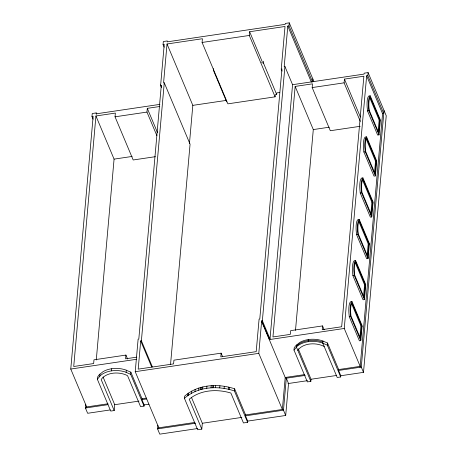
<?xml version="1.0" encoding="UTF-8"?>
<svg xmlns="http://www.w3.org/2000/svg" width="457" height="457" viewBox="0 0 457 457"><rect width="100%" height="100%" fill="white"/><g stroke="black" fill="none" stroke-linecap="round" stroke-linejoin="round"><path stroke-width="0.69" d="M93.074 119.168L91.977 116.558L92.245 113.519L96.199 112.93L96.753 114.239M86.602 407.838L86.681 406.93L70.761 369.05L93.154 116.381L91.977 116.558M155.391 156.682L133.181 159.979L115.038 116.815L115.37 113.085L95.93 115.969L73.726 366.503L93.651 363.549L93.982 359.819L125.915 355.078L127.56 359.002M96.199 112.93L96.119 113.839L159.899 104.373M110.126 409.952L87.641 413.288L85.425 408.015L85.739 404.462M96.273 359.985L114.073 159.127L95.93 115.969M97.347 379.253L97.535 377.122L98.901 375.1L102.996 371.684A21.376 14.407 5.1 0 1 121.728 368.908L124.978 369.679L130.851 372.175L142.013 398.727L141.933 399.629L144.149 404.908L144.041 406.13L140.567 406.644L127.56 375.7L126.092 374.963A17.743 11.956 5.1 0 0 101.9 378.556L101.186 379.613L114.193 410.557L110.72 411.072L97.347 379.253L100.551 375.403L102.808 373.82A21.376 14.407 5.1 0 1 121.539 371.038L124.79 371.809L130.662 374.312L144.041 406.13M99.752 376.202L99.94 374.066M111.519 370.861L111.708 368.73M114.193 410.557L114.713 404.696L103.059 376.974M156.865 135.62L146.965 112.079L147.297 108.349L159.796 106.498M125.915 355.078L125.584 358.814L136.82 357.146M126.126 372.289L126.315 370.153M130.662 374.312L130.851 372.175M164.16 47.18L163.063 44.569L163.332 41.53L167.291 40.941L167.211 41.85L285.214 24.341L285.294 23.438L289.252 22.85L313.822 81.3M158.739 428.7L158.819 427.792L135.232 371.69L138.117 339.174L138.808 339.065L161.298 85.333L160.607 85.436L164.24 44.392L163.063 44.569M152.375 366.908L141.396 340.791L140.705 340.893L138.197 369.142L173.597 363.892L173.928 360.162L221.131 353.158L222.502 356.42M279.593 92.491L276.816 92.902L276.674 94.502L275.285 94.708L275.097 96.838L227.894 103.842L202.091 42.461L202.422 38.731L167.022 43.981L163.572 82.894L164.263 82.791L190.066 144.172L170.535 364.503M141.396 340.791L164.263 82.791M197.744 428.517L159.773 434.15L157.556 428.877L157.871 425.324M189.438 143.567L192.82 105.361L167.022 43.981M184.434 398.338L184.622 396.202C198.058 384.217 218.155 383.343 234.601 388.793L245.586 414.922L245.506 415.83L247.723 421.103L247.614 422.331L243.45 422.948L230.876 393.043C217.132 388.85 200.64 389.73 189.232 399.224L201.8 429.123L197.635 429.746L184.434 398.338C197.87 386.348 217.966 385.474 234.412 390.924L247.614 422.331M213.659 68.641L213.493 70.509L226.695 101.917M187.753 395.716L187.947 393.58M188.455 395.162L188.644 393.031M191.557 393.231L191.751 391.101M194.985 391.558L195.179 389.427M198.692 390.169L198.881 388.033M200.703 389.61L200.891 387.479M201.023 389.524L201.211 387.387M202.634 389.073L202.822 386.942M201.8 429.123L202.32 423.262L191.392 397.259M206.758 388.29L206.947 386.159M211.02 387.833L211.208 385.697M212.796 387.776L212.985 385.645M213.145 387.764L213.333 385.634M215.361 387.696L215.55 385.565M221.131 353.158L220.8 356.888L256.206 351.639L259.085 319.123L259.782 319.02L281.94 69.018L281.244 69.121L285.025 26.477L249.625 31.727L249.293 35.457L275.097 96.838M219.731 387.89L219.92 385.754M224.079 388.404L224.273 386.274M228.351 389.244L228.54 387.113M229.403 389.535L229.591 387.405M234.412 390.924L234.601 388.793M276.674 94.502L263.472 63.095L263.638 61.232M261.627 321.374L285.208 377.482L282.375 409.466L258.788 353.358L261.672 320.843L262.369 320.74L270.024 338.963L269.333 339.065L261.672 320.843M312.834 78.958L312.565 81.997L288.984 25.889L287.801 26.066L284.208 66.573L284.905 66.471L292.566 84.694L270.024 338.963M262.369 320.74L284.905 66.471M288.984 25.889L289.252 22.85M269.333 339.065L269.287 339.597L344.252 328.474L360.179 366.36L338.66 369.553L327.498 343.007L321.625 340.505L318.38 339.734A21.376 14.407 5.1 0 0 299.643 342.516L295.548 345.926L294.182 347.948L293.994 350.079L307.367 381.903L310.84 381.389L311.028 379.253L298.221 348.782M360.167 126.303L330.32 130.731L312.177 87.573L312.508 83.842L295.153 86.413L272.943 336.952L290.298 334.375L290.629 330.645L322.562 325.91L324.207 329.828M285.836 377.391L285.756 378.293L305.259 375.403M285.694 415.47L283.477 410.197L286.31 378.213L288.527 383.486L285.694 415.47L247.723 421.103M295.49 330.428L313.296 129.577L295.153 86.413M296.587 344.898L296.399 347.029L310.84 381.389M308.167 341.693L308.355 339.557M322.562 325.91L322.231 329.64L341.665 326.755L363.875 76.222L344.435 79.107L344.104 82.837L360.322 121.419M322.962 340.985L322.773 343.116L337.215 377.476L340.688 376.956L340.796 375.734L338.58 370.456L338.66 369.553M340.688 376.956L327.309 345.138L327.498 343.007M344.252 328.474L366.651 75.811L367.828 75.634L383.754 113.519L382.572 113.69L366.651 75.811M367.828 75.634L368.096 72.594L364.143 73.183L364.063 74.091L292.566 84.694M359.865 337.997L360.933 325.915L351.673 303.882M363.566 296.239L364.572 284.871L355.312 262.838M367.2 255.195L368.211 243.827L358.676 221.142L359.368 221.039L369.307 244.678M370.827 214.327L371.895 202.245L362.361 179.567L363.052 179.458L372.992 203.102M374.523 172.575L375.534 161.201L366 138.517L366.691 138.414L376.631 162.058M378.162 131.53L379.173 120.157L369.639 97.472L370.33 97.37L379.864 120.054L378.733 132.844L369.199 110.166L368.93 107.155A14.487 3.593 81.6 0 1 369.719 98.284L370.33 97.37M360.493 338.603L361.63 325.812L360.933 325.915M364.132 297.558L365.269 284.768L364.572 284.871M375.094 173.894L376.225 161.098L375.534 161.201M360.802 340.631L362.127 325.704L351.97 301.551L350.582 301.757L349.759 302.928A15.938 3.953 81.6 0 0 348.897 312.685L349.262 316.684L359.413 340.836L360.802 340.631L350.65 316.478L350.285 312.479A15.938 3.953 81.6 0 1 351.147 302.723L351.97 301.551M364.44 299.586L365.766 284.66L355.609 260.507L354.221 260.713L353.398 261.884A15.938 3.953 81.6 0 0 352.536 271.641L352.901 275.64L363.052 299.792L364.44 299.586L354.289 275.434L353.924 271.435A15.938 3.953 81.6 0 1 354.786 261.678L355.609 260.507M368.079 258.542L369.399 243.615L359.248 219.463L357.86 219.668L357.037 220.84A15.938 3.953 81.6 0 0 356.174 230.596L356.54 234.59L366.691 258.748L368.079 258.542L357.928 234.384L357.563 230.391A15.938 3.953 81.6 0 1 358.425 220.634L359.248 219.463M371.764 216.961L373.089 202.034L362.932 177.882L361.544 178.087L360.722 179.264A15.938 3.953 81.6 0 0 359.859 189.021L360.225 193.014L370.376 217.166L371.764 216.961L361.613 192.808L361.247 188.815A15.938 3.953 81.6 0 1 362.11 179.058L362.932 177.882M375.403 175.916L376.728 160.99L366.571 136.837L365.183 137.043L364.36 138.22A15.938 3.953 81.6 0 0 363.498 147.977L363.863 151.97L374.015 176.122L375.403 175.916L365.252 151.764L364.886 147.771A15.938 3.953 81.6 0 1 365.749 138.014L366.571 136.837M379.042 134.872L380.361 119.945L370.21 95.793L368.822 95.999L367.999 97.17A15.938 3.953 81.6 0 0 367.137 106.932L367.497 110.925L377.653 135.078L379.042 134.872L368.885 110.72L368.525 106.721A15.938 3.953 81.6 0 1 369.387 96.964L370.21 95.793M360.099 367.268L382.572 113.69M340.796 375.734L363.498 372.364L361.276 367.091L384.023 110.48M363.498 372.364L386.239 115.752L368.096 72.594M293.994 350.079L297.199 346.235L299.455 344.647A21.376 14.407 5.1 0 1 318.186 341.865L321.437 342.636L327.309 345.138M297.833 350.439L298.547 349.382A17.743 11.956 5.1 0 1 322.739 345.795L324.207 346.526M365.674 138.899L366 138.517M366.691 138.414L366.08 139.328A14.487 3.593 81.6 0 0 365.292 148.199L365.56 151.21L375.494 174.848M363.052 179.458L362.441 180.372A14.487 3.593 81.6 0 0 361.653 189.244L361.921 192.254L371.861 215.898M359.368 221.039L358.756 221.953A14.487 3.593 81.6 0 0 357.968 230.819L358.237 233.83L368.171 257.474M365.669 285.728L355.729 262.084L355.118 262.998A14.487 3.593 81.6 0 0 354.329 271.864L354.598 274.88L364.537 298.518M362.03 326.772L352.096 303.128L351.479 304.042A14.487 3.593 81.6 0 0 350.69 312.914L350.959 315.924L360.899 339.562M296.49 345.96L299.552 343.578A21.376 14.407 5.1 0 1 318.283 340.802L322.871 342.047M202.091 42.461L249.293 35.457M115.038 116.815L146.965 112.079M312.177 87.573L344.104 82.837M192.82 105.361L226.141 100.42M367.497 110.925L368.885 110.72M114.073 159.127L132.124 156.448M313.296 129.577L329.257 127.206M379.173 120.157L379.864 120.054M363.863 151.97L365.252 151.764M360.225 193.014L361.613 192.808M371.895 202.245L372.592 202.143L371.455 214.939L370.764 215.041M356.54 234.59L357.928 234.384M368.211 243.827L368.902 243.724L367.771 256.514L367.074 256.617M355.038 262.187L355.729 262.084M352.901 275.64L354.289 275.434M351.399 303.231L352.096 303.128M349.262 316.684L350.65 316.478M70.761 369.05L136.62 359.276M135.232 371.69L258.788 353.358M86.681 406.93L108.006 403.771M142.013 398.727L146.223 398.098M285.208 377.482L304.642 374.597M85.425 408.015L107.926 404.673M141.933 399.629L146.72 398.921M338.58 370.456L361.276 367.091M114.713 404.696L139.008 401.092M311.028 379.253L336.712 375.443M144.149 404.908L148.936 404.194M287.973 383.572L307.475 380.675M158.819 427.792L194.911 422.439M245.586 414.922L283.557 409.289M157.556 428.877L195.527 423.245M245.506 415.83L283.477 410.197M202.32 423.262L241.85 417.395M261.593 62.575L263.472 63.095M344.435 79.107L360.379 117.032M287.801 26.066L311.388 82.169M281.244 69.121L282.066 71.081M249.625 31.727L262.249 61.764M160.653 84.905L161.475 86.859M160.607 85.436L161.424 87.39M147.297 108.349L157.471 132.547M140.705 340.893L151.684 367.011"/></g></svg>
